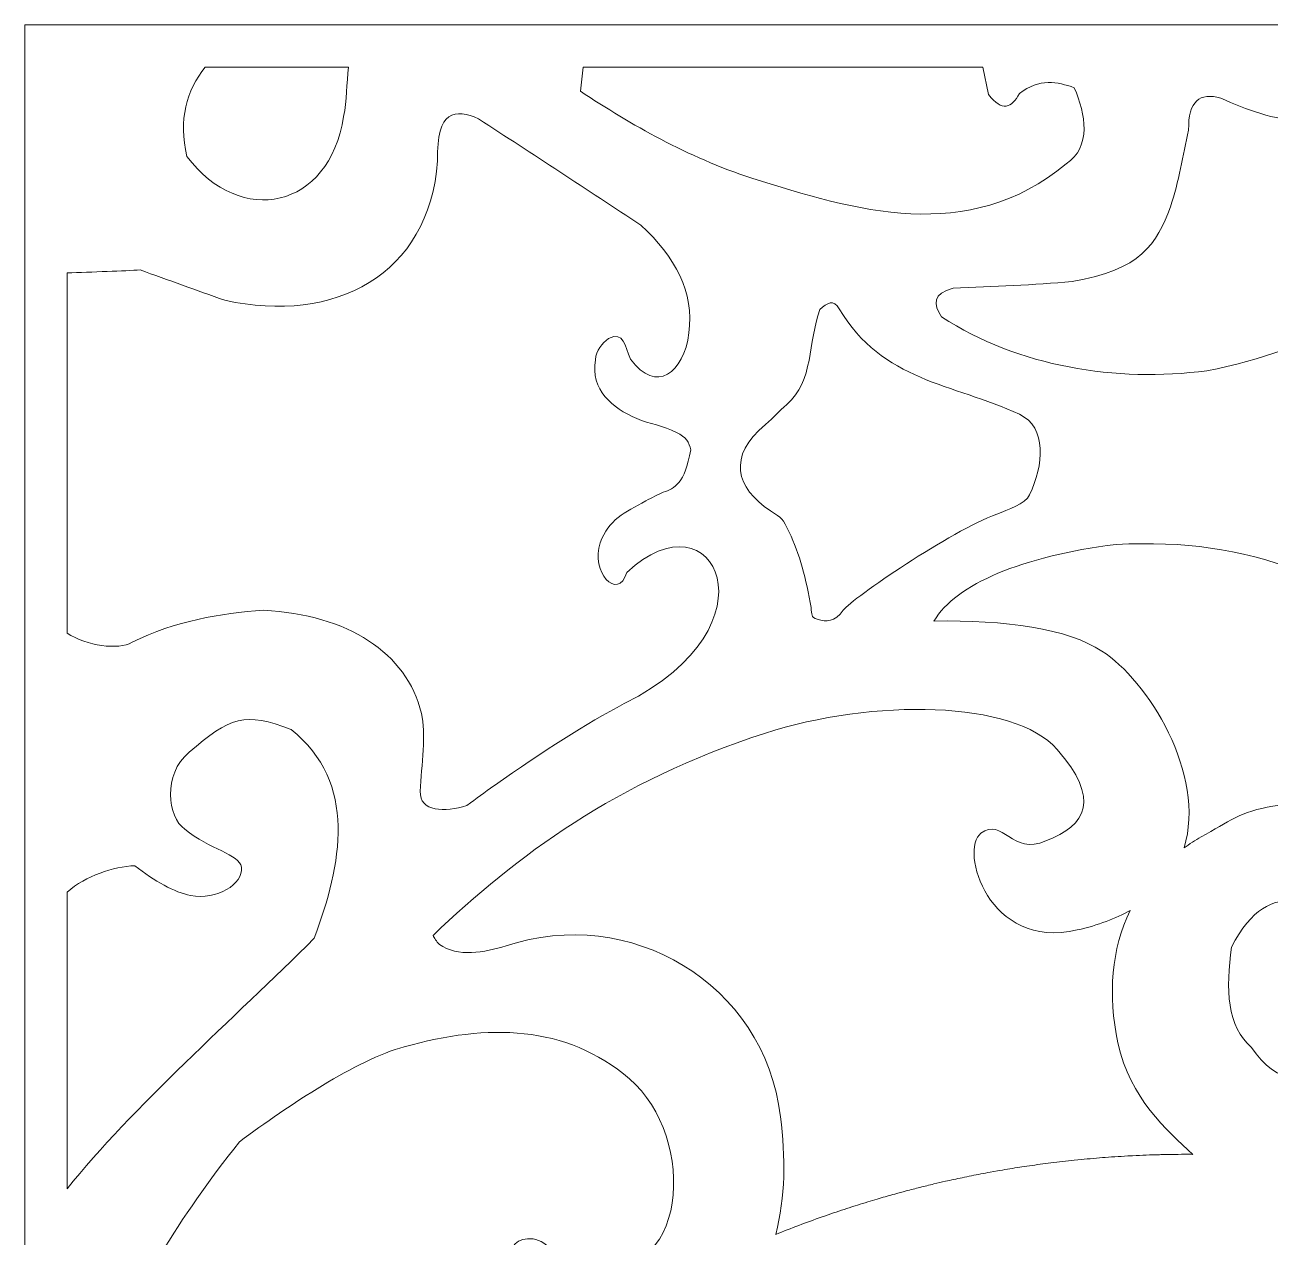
# Model space of a CAD drawing. Header units: centimetres. Extents: x -9.3 to 9.5, y -2.9 to 13.8.
# Drawn here: x -9.318 to -4.659, y 9.219 to 13.757 of the extents above; entities that cross this region are included whole.
import ezdxf

# ---------------------------------------------------------------- set-up
doc = ezdxf.new("R2010")
doc.units = ezdxf.units.CM
doc.header["$MEASUREMENT"] = 0
doc.layers.add('layer 1', color=7, linetype='Continuous')

msp = doc.modelspace()

# ---------------------------------------------------------------- linework, layer by layer
at = {"layer": 'layer 1', "color": 250, "lineweight": 9}
for points, knots in [([(-9.31831, 13.75701), (-9.31831, 13.75701), (-9.1604, 13.75701), (-9.1604, 13.75701), (-9.1604, 13.75701), (-9.1604, 13.75701), (-0.64637, 13.75701), (-0.64637, 13.75701), (-0.64637, 13.75701), (-0.64637, 13.75701), (-0.48846, 13.75701), (-0.48846, 13.75701), (-0.48846, 13.75701), (-0.48846, 13.75701), (-0.48846, 13.59915), (-0.48846, 13.59915), (-0.48846, 13.59915), (-0.48846, 13.59915), (-0.48846, -2.78594), (-0.48846, -2.78594), (-0.48846, -2.78594), (-0.48846, -2.78594), (-0.48846, -2.9438), (-0.48846, -2.9438), (-0.48846, -2.9438), (-0.48846, -2.9438), (-0.64637, -2.9438), (-0.64637, -2.9438), (-0.64637, -2.9438), (-0.64637, -2.9438), (-9.1604, -2.9438), (-9.1604, -2.9438), (-9.1604, -2.9438), (-9.1604, -2.9438), (-9.31831, -2.9438), (-9.31831, -2.9438), (-9.31831, -2.9438), (-9.31831, -2.9438), (-9.31831, -2.78594), (-9.31831, -2.78594), (-9.31831, -2.78594), (-9.31831, -2.78594), (-9.31831, 4.65436), (-9.31831, 4.65436), (-9.31831, 4.65436), (-9.31831, 4.65436), (-9.31831, 6.15887), (-9.31831, 6.15887), (-9.31831, 6.15887), (-9.31831, 6.15887), (-9.31831, 13.59915), (-9.31831, 13.59915), (-9.31831, 13.59915), (-9.31831, 13.59915), (-9.31831, 13.75701), (-9.31831, 13.75701)], [0, 0, 0, 0, 0.0666667, 0.0666667, 0.0666667, 0.0666667, 0.1333333, 0.1333333, 0.1333333, 0.1333333, 0.2, 0.2, 0.2, 0.2, 0.2666667, 0.2666667, 0.2666667, 0.2666667, 0.3333333, 0.3333333, 0.3333333, 0.3333333, 0.4, 0.4, 0.4, 0.4, 0.4666667, 0.4666667, 0.4666667, 0.4666667, 0.5333333, 0.5333333, 0.5333333, 0.5333333, 0.6, 0.6, 0.6, 0.6, 0.6666667, 0.6666667, 0.6666667, 0.6666667, 0.7333333, 0.7333333, 0.7333333, 0.7333333, 0.8, 0.8, 0.8, 0.8, 0.8666667, 0.8666667, 0.8666667, 0.8666667, 1, 1, 1, 1]), ([(-8.10788, 13.59915), (-8.10788, 13.59915), (-8.64317, 13.59915), (-8.64317, 13.59915), (-8.64317, 13.59915), (-8.71296, 13.51019), (-8.74533, 13.40316), (-8.71186, 13.26437), (-8.71186, 13.26437), (-8.51144, 12.99804), (-8.17892, 13.06649), (-8.12558, 13.41448), (-8.12558, 13.41448), (-8.11358, 13.47358), (-8.11395, 13.53769), (-8.10788, 13.59915)], [0, 0, 0, 0, 0.2, 0.2, 0.2, 0.2, 0.4, 0.4, 0.4, 0.4, 0.6, 0.6, 0.6, 0.6, 1, 1, 1, 1]), ([(-5.73314, 13.59915), (-5.73314, 13.59915), (-7.2294, 13.59915), (-7.2294, 13.59915), (-7.2294, 13.59915), (-7.2294, 13.59915), (-7.23971, 13.50885), (-7.23971, 13.50885), (-7.23971, 13.50885), (-7.04668, 13.38163), (-6.84242, 13.26436), (-6.59791, 13.18288), (-6.59791, 13.18288), (-6.21177, 13.06209), (-5.79091, 12.93214), (-5.42122, 13.23649), (-5.42122, 13.23649), (-5.32707, 13.30156), (-5.34837, 13.42237), (-5.39119, 13.52172), (-5.39119, 13.52172), (-5.45536, 13.54473), (-5.52094, 13.55769), (-5.59663, 13.50028), (-5.59663, 13.50028), (-5.62516, 13.44632), (-5.6608, 13.42986), (-5.7122, 13.49598), (-5.7122, 13.49598), (-5.7122, 13.49598), (-5.73314, 13.59915), (-5.73314, 13.59915)], [0, 0, 0, 0, 0.1111111, 0.1111111, 0.1111111, 0.1111111, 0.2222222, 0.2222222, 0.2222222, 0.2222222, 0.3333333, 0.3333333, 0.3333333, 0.3333333, 0.4444444, 0.4444444, 0.4444444, 0.4444444, 0.5555556, 0.5555556, 0.5555556, 0.5555556, 0.6666667, 0.6666667, 0.6666667, 0.6666667, 0.7777778, 0.7777778, 0.7777778, 0.7777778, 1, 1, 1, 1]), ([(-3.82195, 13.59915), (-3.82195, 13.59915), (-4.17265, 13.59915), (-4.17265, 13.59915), (-4.17265, 13.59915), (-4.17866, 13.56772), (-4.18949, 13.53299), (-4.23581, 13.47453), (-4.23581, 13.47453), (-4.32587, 13.43095), (-4.41659, 13.38896), (-4.53543, 13.39734), (-4.53543, 13.39734), (-4.64522, 13.40086), (-4.74502, 13.43946), (-4.84338, 13.48312), (-4.84338, 13.48312), (-4.9208, 13.50478), (-4.96574, 13.47295), (-4.96328, 13.36302), (-4.96328, 13.36302), (-4.98606, 13.26723), (-4.99927, 13.17144), (-5.03176, 13.07565), (-5.03176, 13.07565), (-5.08272, 12.93735), (-5.14233, 12.83832), (-5.39972, 12.79687), (-5.39972, 12.79687), (-5.54168, 12.78294), (-5.69394, 12.77759), (-5.84477, 12.77114), (-5.84477, 12.77114), (-5.92006, 12.7515), (-5.92071, 12.71217), (-5.88757, 12.6639), (-5.88757, 12.6639), (-5.59902, 12.4768), (-5.23603, 12.41821), (-4.89478, 12.46231), (-4.89478, 12.46231), (-4.49126, 12.54044), (-4.16169, 12.72307), (-3.94063, 13.05849), (-3.94063, 13.05849), (-3.87039, 13.23873), (-3.82897, 13.41892), (-3.82195, 13.59915)], [0, 0, 0, 0, 0.0769231, 0.0769231, 0.0769231, 0.0769231, 0.1538462, 0.1538462, 0.1538462, 0.1538462, 0.2307692, 0.2307692, 0.2307692, 0.2307692, 0.3076923, 0.3076923, 0.3076923, 0.3076923, 0.3846154, 0.3846154, 0.3846154, 0.3846154, 0.4615385, 0.4615385, 0.4615385, 0.4615385, 0.5384615, 0.5384615, 0.5384615, 0.5384615, 0.6153846, 0.6153846, 0.6153846, 0.6153846, 0.6923077, 0.6923077, 0.6923077, 0.6923077, 0.7692308, 0.7692308, 0.7692308, 0.7692308, 0.8461538, 0.8461538, 0.8461538, 0.8461538, 1, 1, 1, 1]), ([(-9.1604, 12.82828), (-9.1604, 12.82828), (-9.1604, 11.47964), (-9.1604, 11.47964), (-9.1604, 11.47964), (-9.08548, 11.43315), (-8.97048, 11.41533), (-8.91714, 11.4458), (-8.91714, 11.4458), (-8.75297, 11.52662), (-8.58906, 11.55378), (-8.42509, 11.5659), (-8.42509, 11.5659), (-8.10975, 11.54901), (-7.88951, 11.40731), (-7.83459, 11.17988), (-7.83459, 11.17988), (-7.81666, 11.10561), (-7.83387, 10.9848), (-7.83884, 10.88822), (-7.83884, 10.88822), (-7.84288, 10.81016), (-7.74534, 10.8099), (-7.66493, 10.83458), (-7.66493, 10.83458), (-7.66493, 10.83458), (-7.66428, 10.83504), (-7.66428, 10.83504), (-7.66428, 10.83504), (-7.62964, 10.86058), (-7.59591, 10.88508), (-7.56301, 10.90855), (-7.56301, 10.90855), (-7.56301, 10.90855), (-7.56132, 10.90974), (-7.56132, 10.90974), (-7.56132, 10.90974), (-7.37718, 11.04081), (-7.21764, 11.14021), (-7.07528, 11.21706), (-7.07528, 11.21706), (-6.48836, 11.50662), (-6.73869, 12.01637), (-7.06543, 11.70744), (-7.06543, 11.70744), (-7.1001, 11.59799), (-7.20375, 11.70977), (-7.16492, 11.81841), (-7.16492, 11.81841), (-7.13357, 11.90585), (-7.07593, 11.93095), (-6.99411, 11.97534), (-6.99411, 11.97534), (-6.97189, 11.98745), (-6.95046, 11.998), (-6.92958, 12.00725), (-6.92958, 12.00725), (-6.88614, 12.02294), (-6.84893, 12.03913), (-6.82678, 12.16637), (-6.82678, 12.16637), (-6.83098, 12.19284), (-6.84484, 12.21572), (-6.88025, 12.2307), (-6.88025, 12.2307), (-6.92849, 12.25883), (-6.98017, 12.26232), (-7.02854, 12.2835), (-7.02854, 12.2835), (-7.12119, 12.32412), (-7.20261, 12.38951), (-7.1831, 12.50306), (-7.1831, 12.50306), (-7.18104, 12.54069), (-7.15878, 12.56315), (-7.13393, 12.58349), (-7.13393, 12.58349), (-7.07456, 12.61076), (-7.07541, 12.55494), (-7.05145, 12.5052), (-7.05145, 12.5052), (-6.95634, 12.37506), (-6.8522, 12.453), (-6.8332, 12.60385), (-6.8332, 12.60385), (-6.81429, 12.7565), (-6.88359, 12.88874), (-7.01302, 13.00703), (-7.01302, 13.00703), (-7.21551, 13.13999), (-7.41795, 13.27296), (-7.6206, 13.40591), (-7.6206, 13.40591), (-7.70744, 13.44294), (-7.77863, 13.44053), (-7.77387, 13.24822), (-7.77387, 13.24822), (-7.8056, 12.81949), (-8.15815, 12.63569), (-8.57051, 12.7261), (-8.57051, 12.7261), (-8.67618, 12.76398), (-8.78165, 12.80187), (-8.88732, 12.83976), (-8.88732, 12.83976), (-8.94232, 12.83594), (-9.07049, 12.8321), (-9.1604, 12.82828)], [0, 0, 0, 0, 0.0357143, 0.0357143, 0.0357143, 0.0357143, 0.0714286, 0.0714286, 0.0714286, 0.0714286, 0.1071429, 0.1071429, 0.1071429, 0.1071429, 0.1428571, 0.1428571, 0.1428571, 0.1428571, 0.1785714, 0.1785714, 0.1785714, 0.1785714, 0.2142857, 0.2142857, 0.2142857, 0.2142857, 0.25, 0.25, 0.25, 0.25, 0.2857143, 0.2857143, 0.2857143, 0.2857143, 0.3214286, 0.3214286, 0.3214286, 0.3214286, 0.3571429, 0.3571429, 0.3571429, 0.3571429, 0.3928571, 0.3928571, 0.3928571, 0.3928571, 0.4285714, 0.4285714, 0.4285714, 0.4285714, 0.4642857, 0.4642857, 0.4642857, 0.4642857, 0.5, 0.5, 0.5, 0.5, 0.5357143, 0.5357143, 0.5357143, 0.5357143, 0.5714286, 0.5714286, 0.5714286, 0.5714286, 0.6071429, 0.6071429, 0.6071429, 0.6071429, 0.6428571, 0.6428571, 0.6428571, 0.6428571, 0.6785714, 0.6785714, 0.6785714, 0.6785714, 0.7142857, 0.7142857, 0.7142857, 0.7142857, 0.75, 0.75, 0.75, 0.75, 0.7857143, 0.7857143, 0.7857143, 0.7857143, 0.8214286, 0.8214286, 0.8214286, 0.8214286, 0.8571429, 0.8571429, 0.8571429, 0.8571429, 0.8928571, 0.8928571, 0.8928571, 0.8928571, 0.9285714, 0.9285714, 0.9285714, 0.9285714, 1, 1, 1, 1]), ([(-6.45781, 11.85788), (-6.41999, 11.77896), (-6.39421, 11.68163), (-6.37651, 11.57559), (-6.37651, 11.57559), (-6.37242, 11.55051), (-6.37825, 11.53947), (-6.35296, 11.53209), (-6.35296, 11.53209), (-6.31804, 11.52186), (-6.28918, 11.5211), (-6.25561, 11.5659), (-6.25561, 11.5659), (-6.22086, 11.6122), (-5.85286, 11.86167), (-5.6812, 11.92603), (-5.6812, 11.92603), (-5.64027, 11.94137), (-5.57469, 11.96429), (-5.55865, 11.99811), (-5.55865, 11.99811), (-5.5064, 12.10793), (-5.49205, 12.25109), (-5.59663, 12.29934), (-5.59663, 12.29934), (-5.84721, 12.41505), (-6.11001, 12.42214), (-6.2706, 12.69393), (-6.2706, 12.69393), (-6.29121, 12.7327), (-6.31698, 12.7162), (-6.34325, 12.69178), (-6.34325, 12.69178), (-6.38867, 12.56836), (-6.36516, 12.42479), (-6.4675, 12.33631), (-6.4675, 12.33631), (-6.49871, 12.30928), (-6.5133, 12.28931), (-6.54683, 12.26142), (-6.54683, 12.26142), (-6.69077, 12.14152), (-6.65807, 12.02485), (-6.52825, 11.93812), (-6.52825, 11.93812), (-6.48424, 11.90879), (-6.48339, 11.91089), (-6.45781, 11.85788)], [0, 0, 0, 0, 0.0769231, 0.0769231, 0.0769231, 0.0769231, 0.1538462, 0.1538462, 0.1538462, 0.1538462, 0.2307692, 0.2307692, 0.2307692, 0.2307692, 0.3076923, 0.3076923, 0.3076923, 0.3076923, 0.3846154, 0.3846154, 0.3846154, 0.3846154, 0.4615385, 0.4615385, 0.4615385, 0.4615385, 0.5384615, 0.5384615, 0.5384615, 0.5384615, 0.6153846, 0.6153846, 0.6153846, 0.6153846, 0.6923077, 0.6923077, 0.6923077, 0.6923077, 0.7692308, 0.7692308, 0.7692308, 0.7692308, 0.8461538, 0.8461538, 0.8461538, 0.8461538, 1, 1, 1, 1]), ([(-5.91659, 11.52497), (-5.65171, 11.5313), (-5.41277, 11.49586), (-5.28844, 11.41295), (-5.28844, 11.41295), (-5.11852, 11.3062), (-4.89523, 10.95035), (-4.98069, 10.67626), (-4.98069, 10.67626), (-4.96028, 10.69069), (-4.93875, 10.70433), (-4.91619, 10.71708), (-4.91619, 10.71708), (-4.81424, 10.77445), (-4.76805, 10.81237), (-4.64821, 10.83268), (-4.64821, 10.83268), (-4.55616, 10.84831), (-4.47563, 10.82919), (-4.42628, 10.79614), (-4.42628, 10.79614), (-4.34159, 10.73955), (-4.26126, 10.68268), (-4.23581, 10.56869), (-4.23581, 10.56869), (-4.18157, 10.42502), (-4.26356, 10.20879), (-4.37489, 10.34994), (-4.37489, 10.34994), (-4.40423, 10.37776), (-4.43356, 10.40561), (-4.46294, 10.43342), (-4.46294, 10.43342), (-4.49636, 10.46512), (-4.5168, 10.47382), (-4.56465, 10.47786), (-4.56465, 10.47786), (-4.64748, 10.48484), (-4.72802, 10.44992), (-4.80289, 10.30491), (-4.80289, 10.30491), (-4.82427, 10.14725), (-4.82083, 10.00713), (-4.72781, 9.92961), (-4.72781, 9.92961), (-4.63753, 9.79058), (-4.50711, 9.78215), (-4.37061, 9.79236), (-4.37061, 9.79236), (-4.18877, 9.79022), (-4.04398, 9.87172), (-3.95351, 10.07544), (-3.95351, 10.07544), (-3.86345, 10.26888), (-3.84765, 10.42237), (-3.85516, 10.76583), (-3.85516, 10.76583), (-3.85721, 10.85559), (-3.88275, 10.99369), (-3.9211, 11.08051), (-3.9211, 11.08051), (-4.0332, 11.33519), (-4.21087, 11.55471), (-4.54395, 11.71173), (-4.54395, 11.71173), (-4.78398, 11.79778), (-4.97225, 11.82361), (-5.23505, 11.81245), (-5.23505, 11.81245), (-5.58915, 11.76684), (-5.8329, 11.66485), (-5.91659, 11.52497)], [0, 0, 0, 0, 0.0526316, 0.0526316, 0.0526316, 0.0526316, 0.1052632, 0.1052632, 0.1052632, 0.1052632, 0.1578947, 0.1578947, 0.1578947, 0.1578947, 0.2105263, 0.2105263, 0.2105263, 0.2105263, 0.2631579, 0.2631579, 0.2631579, 0.2631579, 0.3157895, 0.3157895, 0.3157895, 0.3157895, 0.3684211, 0.3684211, 0.3684211, 0.3684211, 0.4210526, 0.4210526, 0.4210526, 0.4210526, 0.4736842, 0.4736842, 0.4736842, 0.4736842, 0.5263158, 0.5263158, 0.5263158, 0.5263158, 0.5789474, 0.5789474, 0.5789474, 0.5789474, 0.6315789, 0.6315789, 0.6315789, 0.6315789, 0.6842105, 0.6842105, 0.6842105, 0.6842105, 0.7368421, 0.7368421, 0.7368421, 0.7368421, 0.7894737, 0.7894737, 0.7894737, 0.7894737, 0.8421053, 0.8421053, 0.8421053, 0.8421053, 0.8947368, 0.8947368, 0.8947368, 0.8947368, 1, 1, 1, 1]), ([(-6.50812, 9.22954), (-6.45123, 9.25261), (-6.3934, 9.27439), (-6.33525, 9.29496), (-6.33525, 9.29496), (-6.33525, 9.29496), (-6.32265, 9.29938), (-6.32265, 9.29938), (-6.32265, 9.29938), (-6.29594, 9.30871), (-6.26915, 9.31774), (-6.24219, 9.32653), (-6.24219, 9.32653), (-6.24219, 9.32653), (-6.23032, 9.33042), (-6.23032, 9.33042), (-6.23032, 9.33042), (-6.20534, 9.33848), (-6.18025, 9.34633), (-6.15503, 9.35394), (-6.15503, 9.35394), (-6.14372, 9.35735), (-6.13229, 9.36074), (-6.12102, 9.36406), (-6.12102, 9.36406), (-6.10161, 9.36972), (-6.08221, 9.37522), (-6.06273, 9.3806), (-6.06273, 9.3806), (-6.04868, 9.38447), (-6.03462, 9.38829), (-6.02076, 9.39201), (-6.02076, 9.39201), (-6.00343, 9.39658), (-5.98617, 9.40101), (-5.96887, 9.40535), (-5.96887, 9.40535), (-5.95162, 9.40971), (-5.9342, 9.41394), (-5.91679, 9.41808), (-5.91679, 9.41808), (-5.90228, 9.42152), (-5.88778, 9.42488), (-5.87335, 9.42816), (-5.87335, 9.42816), (-5.85249, 9.43285), (-5.83172, 9.43738), (-5.81096, 9.44176), (-5.81096, 9.44176), (-5.79923, 9.44419), (-5.78768, 9.44655), (-5.77612, 9.44888), (-5.77612, 9.44888), (-5.75293, 9.45352), (-5.72974, 9.45797), (-5.70638, 9.46221), (-5.70638, 9.46221), (-5.70638, 9.46221), (-5.67902, 9.46711), (-5.67902, 9.46711), (-5.67902, 9.46711), (-5.65397, 9.4715), (-5.629, 9.47565), (-5.60371, 9.4796), (-5.60371, 9.4796), (-5.60371, 9.4796), (-5.5791, 9.48337), (-5.5791, 9.48337), (-5.5791, 9.48337), (-5.55259, 9.48735), (-5.5258, 9.49109), (-5.49904, 9.49458), (-5.49904, 9.49458), (-5.49904, 9.49458), (-5.47852, 9.4972), (-5.47852, 9.4972), (-5.47852, 9.4972), (-5.44974, 9.50081), (-5.4207, 9.50414), (-5.39164, 9.50716), (-5.39164, 9.50716), (-5.39164, 9.50716), (-5.37741, 9.50859), (-5.37741, 9.50859), (-5.37741, 9.50859), (-5.34683, 9.51164), (-5.31619, 9.51434), (-5.28565, 9.51672), (-5.28565, 9.51672), (-5.28565, 9.51672), (-5.27559, 9.5175), (-5.27559, 9.5175), (-5.27559, 9.5175), (-5.24347, 9.5199), (-5.21134, 9.52193), (-5.17901, 9.52362), (-5.17901, 9.52362), (-5.17901, 9.52362), (-5.17287, 9.52395), (-5.17287, 9.52395), (-5.17287, 9.52395), (-5.13929, 9.52564), (-5.10559, 9.52691), (-5.07186, 9.52779), (-5.07186, 9.52779), (-5.07186, 9.52779), (-5.068, 9.5279), (-5.068, 9.5279), (-5.068, 9.5279), (-5.03321, 9.52878), (-4.99831, 9.52924), (-4.96331, 9.52924), (-4.96331, 9.52924), (-4.96331, 9.52924), (-4.96186, 9.52921), (-4.96186, 9.52921), (-4.96186, 9.52921), (-4.96186, 9.52921), (-4.96165, 9.52921), (-4.96165, 9.52921), (-4.96165, 9.52921), (-4.96165, 9.52921), (-4.96121, 9.52921), (-4.96121, 9.52921), (-4.96121, 9.52921), (-4.96121, 9.52921), (-4.96056, 9.52919), (-4.96056, 9.52919), (-4.96056, 9.52919), (-4.96056, 9.52919), (-4.96036, 9.52919), (-4.96036, 9.52919), (-4.96036, 9.52919), (-4.96036, 9.52919), (-4.96012, 9.52919), (-4.96012, 9.52919), (-4.96012, 9.52919), (-4.96012, 9.52919), (-4.95984, 9.52919), (-4.95984, 9.52919), (-4.95984, 9.52919), (-4.95984, 9.52919), (-4.95963, 9.52919), (-4.95963, 9.52919), (-4.95963, 9.52919), (-4.95963, 9.52919), (-4.95935, 9.52919), (-4.95935, 9.52919), (-4.95935, 9.52919), (-4.95935, 9.52919), (-4.95935, 9.52919), (-4.95935, 9.52919), (-4.95935, 9.52919), (-4.95935, 9.52919), (-4.95564, 9.52913), (-4.95564, 9.52913), (-4.95564, 9.52913), (-4.95564, 9.52913), (-4.95536, 9.52913), (-4.95536, 9.52913), (-4.95536, 9.52913), (-4.95536, 9.52913), (-4.94841, 9.52904), (-4.94841, 9.52904), (-4.94841, 9.52904), (-4.94841, 9.52904), (-4.94813, 9.52904), (-4.94813, 9.52904), (-4.94813, 9.52904), (-4.94813, 9.52904), (-4.948, 9.52904), (-4.948, 9.52904), (-4.948, 9.52904), (-4.948, 9.52904), (-4.94764, 9.52904), (-4.94764, 9.52904), (-4.94764, 9.52904), (-5.04587, 9.6211), (-5.18264, 9.73629), (-5.22787, 9.94664), (-5.22787, 9.94664), (-5.2667, 10.12796), (-5.25194, 10.29888), (-5.18192, 10.44182), (-5.18192, 10.44182), (-5.23603, 10.41194), (-5.30165, 10.3872), (-5.38029, 10.36901), (-5.38029, 10.36901), (-5.71358, 10.29199), (-5.82174, 10.66909), (-5.7404, 10.73118), (-5.7404, 10.73118), (-5.65886, 10.79327), (-5.6235, 10.64554), (-5.49803, 10.70268), (-5.49803, 10.70268), (-5.34396, 10.75963), (-5.29357, 10.86006), (-5.45528, 11.0451), (-5.45528, 11.0451), (-5.61687, 11.23015), (-6.14498, 11.23602), (-6.55038, 11.10484), (-6.55038, 11.10484), (-7.10551, 10.92513), (-7.48013, 10.64519), (-7.79084, 10.34878), (-7.79084, 10.34878), (-7.78615, 10.33807), (-7.77876, 10.32704), (-7.76724, 10.31496), (-7.76724, 10.31496), (-7.69931, 10.26573), (-7.59793, 10.28517), (-7.51788, 10.3092), (-7.51788, 10.3092), (-7.05836, 10.46452), (-6.55038, 10.17243), (-6.49095, 9.67012), (-6.49095, 9.67012), (-6.47136, 9.51631), (-6.47232, 9.37099), (-6.50841, 9.22946), (-6.50841, 9.22946), (-6.50841, 9.22946), (-6.50812, 9.22954), (-6.50812, 9.22954)], [0, 0, 0, 0, 0.0172414, 0.0172414, 0.0172414, 0.0172414, 0.0344828, 0.0344828, 0.0344828, 0.0344828, 0.0517241, 0.0517241, 0.0517241, 0.0517241, 0.0689655, 0.0689655, 0.0689655, 0.0689655, 0.0862069, 0.0862069, 0.0862069, 0.0862069, 0.1034483, 0.1034483, 0.1034483, 0.1034483, 0.1206897, 0.1206897, 0.1206897, 0.1206897, 0.137931, 0.137931, 0.137931, 0.137931, 0.1551724, 0.1551724, 0.1551724, 0.1551724, 0.1724138, 0.1724138, 0.1724138, 0.1724138, 0.1896552, 0.1896552, 0.1896552, 0.1896552, 0.2068966, 0.2068966, 0.2068966, 0.2068966, 0.2241379, 0.2241379, 0.2241379, 0.2241379, 0.2413793, 0.2413793, 0.2413793, 0.2413793, 0.2586207, 0.2586207, 0.2586207, 0.2586207, 0.2758621, 0.2758621, 0.2758621, 0.2758621, 0.2931034, 0.2931034, 0.2931034, 0.2931034, 0.3103448, 0.3103448, 0.3103448, 0.3103448, 0.3275862, 0.3275862, 0.3275862, 0.3275862, 0.3448276, 0.3448276, 0.3448276, 0.3448276, 0.362069, 0.362069, 0.362069, 0.362069, 0.3793103, 0.3793103, 0.3793103, 0.3793103, 0.3965517, 0.3965517, 0.3965517, 0.3965517, 0.4137931, 0.4137931, 0.4137931, 0.4137931, 0.4310345, 0.4310345, 0.4310345, 0.4310345, 0.4482759, 0.4482759, 0.4482759, 0.4482759, 0.4655172, 0.4655172, 0.4655172, 0.4655172, 0.4827586, 0.4827586, 0.4827586, 0.4827586, 0.5, 0.5, 0.5, 0.5, 0.5172414, 0.5172414, 0.5172414, 0.5172414, 0.5344828, 0.5344828, 0.5344828, 0.5344828, 0.5517241, 0.5517241, 0.5517241, 0.5517241, 0.5689655, 0.5689655, 0.5689655, 0.5689655, 0.5862069, 0.5862069, 0.5862069, 0.5862069, 0.6034483, 0.6034483, 0.6034483, 0.6034483, 0.6206897, 0.6206897, 0.6206897, 0.6206897, 0.637931, 0.637931, 0.637931, 0.637931, 0.6551724, 0.6551724, 0.6551724, 0.6551724, 0.6724138, 0.6724138, 0.6724138, 0.6724138, 0.6896552, 0.6896552, 0.6896552, 0.6896552, 0.7068966, 0.7068966, 0.7068966, 0.7068966, 0.7241379, 0.7241379, 0.7241379, 0.7241379, 0.7413793, 0.7413793, 0.7413793, 0.7413793, 0.7586207, 0.7586207, 0.7586207, 0.7586207, 0.7758621, 0.7758621, 0.7758621, 0.7758621, 0.7931034, 0.7931034, 0.7931034, 0.7931034, 0.8103448, 0.8103448, 0.8103448, 0.8103448, 0.8275862, 0.8275862, 0.8275862, 0.8275862, 0.8448276, 0.8448276, 0.8448276, 0.8448276, 0.862069, 0.862069, 0.862069, 0.862069, 0.8793103, 0.8793103, 0.8793103, 0.8793103, 0.8965517, 0.8965517, 0.8965517, 0.8965517, 0.9137931, 0.9137931, 0.9137931, 0.9137931, 0.9310345, 0.9310345, 0.9310345, 0.9310345, 0.9482759, 0.9482759, 0.9482759, 0.9482759, 0.9655172, 0.9655172, 0.9655172, 0.9655172, 1, 1, 1, 1]), ([(-9.1604, 10.51076), (-9.1604, 10.51076), (-9.1604, 9.40025), (-9.1604, 9.40025), (-9.1604, 9.40025), (-8.91593, 9.70532), (-8.53682, 10.03759), (-8.23529, 10.33803), (-8.23529, 10.33803), (-8.13309, 10.6143), (-8.07128, 10.91936), (-8.32234, 11.11983), (-8.32234, 11.11983), (-8.49305, 11.18557), (-8.55274, 11.16664), (-8.70315, 11.03405), (-8.70315, 11.03405), (-8.80517, 10.95113), (-8.78307, 10.7903), (-8.72023, 10.74668), (-8.72023, 10.74668), (-8.62729, 10.67012), (-8.5146, 10.65305), (-8.50812, 10.60377), (-8.50812, 10.60377), (-8.49996, 10.54039), (-8.60035, 10.47964), (-8.69861, 10.49821), (-8.69861, 10.49821), (-8.7568, 10.50921), (-8.83486, 10.55239), (-8.90647, 10.60942), (-8.90647, 10.60942), (-8.98774, 10.60671), (-9.0888, 10.57228), (-9.1604, 10.51076)], [0, 0, 0, 0, 0.1, 0.1, 0.1, 0.1, 0.2, 0.2, 0.2, 0.2, 0.3, 0.3, 0.3, 0.3, 0.4, 0.4, 0.4, 0.4, 0.5, 0.5, 0.5, 0.5, 0.6, 0.6, 0.6, 0.6, 0.7, 0.7, 0.7, 0.7, 0.8, 0.8, 0.8, 0.8, 1, 1, 1, 1]), ([(-7.92604, 8.27265), (-7.87816, 8.32203), (-7.82915, 8.37018), (-7.77904, 8.41713), (-7.77904, 8.41713), (-7.77904, 8.41713), (-7.767, 8.42834), (-7.767, 8.42834), (-7.767, 8.42834), (-7.74656, 8.44733), (-7.72586, 8.46613), (-7.70505, 8.48472), (-7.70505, 8.48472), (-7.70505, 8.48472), (-7.68731, 8.50042), (-7.68731, 8.50042), (-7.68731, 8.50042), (-7.6716, 8.51431), (-7.65563, 8.5281), (-7.63972, 8.54178), (-7.63972, 8.54178), (-7.62783, 8.55185), (-7.61604, 8.56184), (-7.60428, 8.57178), (-7.60428, 8.57178), (-7.59239, 8.58168), (-7.58044, 8.5915), (-7.56868, 8.60127), (-7.56868, 8.60127), (-7.55292, 8.61404), (-7.5372, 8.62669), (-7.5214, 8.63924), (-7.5214, 8.63924), (-7.5214, 8.63924), (-7.4957, 8.65943), (-7.4957, 8.65943), (-7.4957, 8.65943), (-7.4771, 8.67397), (-7.45837, 8.68835), (-7.43945, 8.70257), (-7.43945, 8.70257), (-7.43945, 8.70257), (-7.41961, 8.7174), (-7.41961, 8.7174), (-7.41961, 8.7174), (-7.39896, 8.73274), (-7.37819, 8.74789), (-7.35738, 8.76286), (-7.35738, 8.76286), (-7.35738, 8.76286), (-7.34049, 8.77475), (-7.34049, 8.77475), (-7.34049, 8.77475), (-7.31842, 8.79037), (-7.29624, 8.80581), (-7.27378, 8.82102), (-7.27378, 8.82102), (-7.32881, 8.85079), (-7.37645, 8.89381), (-7.41953, 8.94527), (-7.41953, 8.94527), (-7.46919, 9.02016), (-7.49384, 9.07765), (-7.50047, 9.11981), (-7.50047, 9.11981), (-7.51161, 9.19006), (-7.47287, 9.2177), (-7.41682, 9.21237), (-7.41682, 9.21237), (-7.36142, 9.20706), (-7.31326, 9.12559), (-7.23119, 9.10826), (-7.23119, 9.10826), (-6.82509, 9.0224), (-6.80217, 9.59573), (-7.05574, 9.81166), (-7.05574, 9.81166), (-7.29528, 10.01555), (-7.58516, 10.01866), (-7.89877, 9.93176), (-7.89877, 9.93176), (-8.07765, 9.88219), (-8.32949, 9.7147), (-8.51532, 9.57598), (-8.51532, 9.57598), (-8.74649, 9.28551), (-8.90162, 9.01978), (-9.00988, 8.76941), (-9.00988, 8.76941), (-8.91217, 8.70425), (-8.78512, 8.72733), (-8.64758, 8.78228), (-8.64758, 8.78228), (-8.51835, 8.84818), (-8.40182, 8.82941), (-8.28382, 8.82089), (-8.28382, 8.82089), (-8.13843, 8.80267), (-8.03208, 8.72832), (-7.97793, 8.5957), (-7.97793, 8.5957), (-7.93179, 8.47536), (-7.91752, 8.38041), (-7.92604, 8.27265)], [0, 0, 0, 0, 0.037037, 0.037037, 0.037037, 0.037037, 0.0740741, 0.0740741, 0.0740741, 0.0740741, 0.1111111, 0.1111111, 0.1111111, 0.1111111, 0.1481481, 0.1481481, 0.1481481, 0.1481481, 0.1851852, 0.1851852, 0.1851852, 0.1851852, 0.2222222, 0.2222222, 0.2222222, 0.2222222, 0.2592593, 0.2592593, 0.2592593, 0.2592593, 0.2962963, 0.2962963, 0.2962963, 0.2962963, 0.3333333, 0.3333333, 0.3333333, 0.3333333, 0.3703704, 0.3703704, 0.3703704, 0.3703704, 0.4074074, 0.4074074, 0.4074074, 0.4074074, 0.4444444, 0.4444444, 0.4444444, 0.4444444, 0.4814815, 0.4814815, 0.4814815, 0.4814815, 0.5185185, 0.5185185, 0.5185185, 0.5185185, 0.5555556, 0.5555556, 0.5555556, 0.5555556, 0.5925926, 0.5925926, 0.5925926, 0.5925926, 0.6296296, 0.6296296, 0.6296296, 0.6296296, 0.6666667, 0.6666667, 0.6666667, 0.6666667, 0.7037037, 0.7037037, 0.7037037, 0.7037037, 0.7407407, 0.7407407, 0.7407407, 0.7407407, 0.7777778, 0.7777778, 0.7777778, 0.7777778, 0.8148148, 0.8148148, 0.8148148, 0.8148148, 0.8518519, 0.8518519, 0.8518519, 0.8518519, 0.8888889, 0.8888889, 0.8888889, 0.8888889, 0.9259259, 0.9259259, 0.9259259, 0.9259259, 1, 1, 1, 1])]:
    msp.add_open_spline(points, degree=3, knots=knots, dxfattribs=at)

doc.saveas('drawing.dxf')
